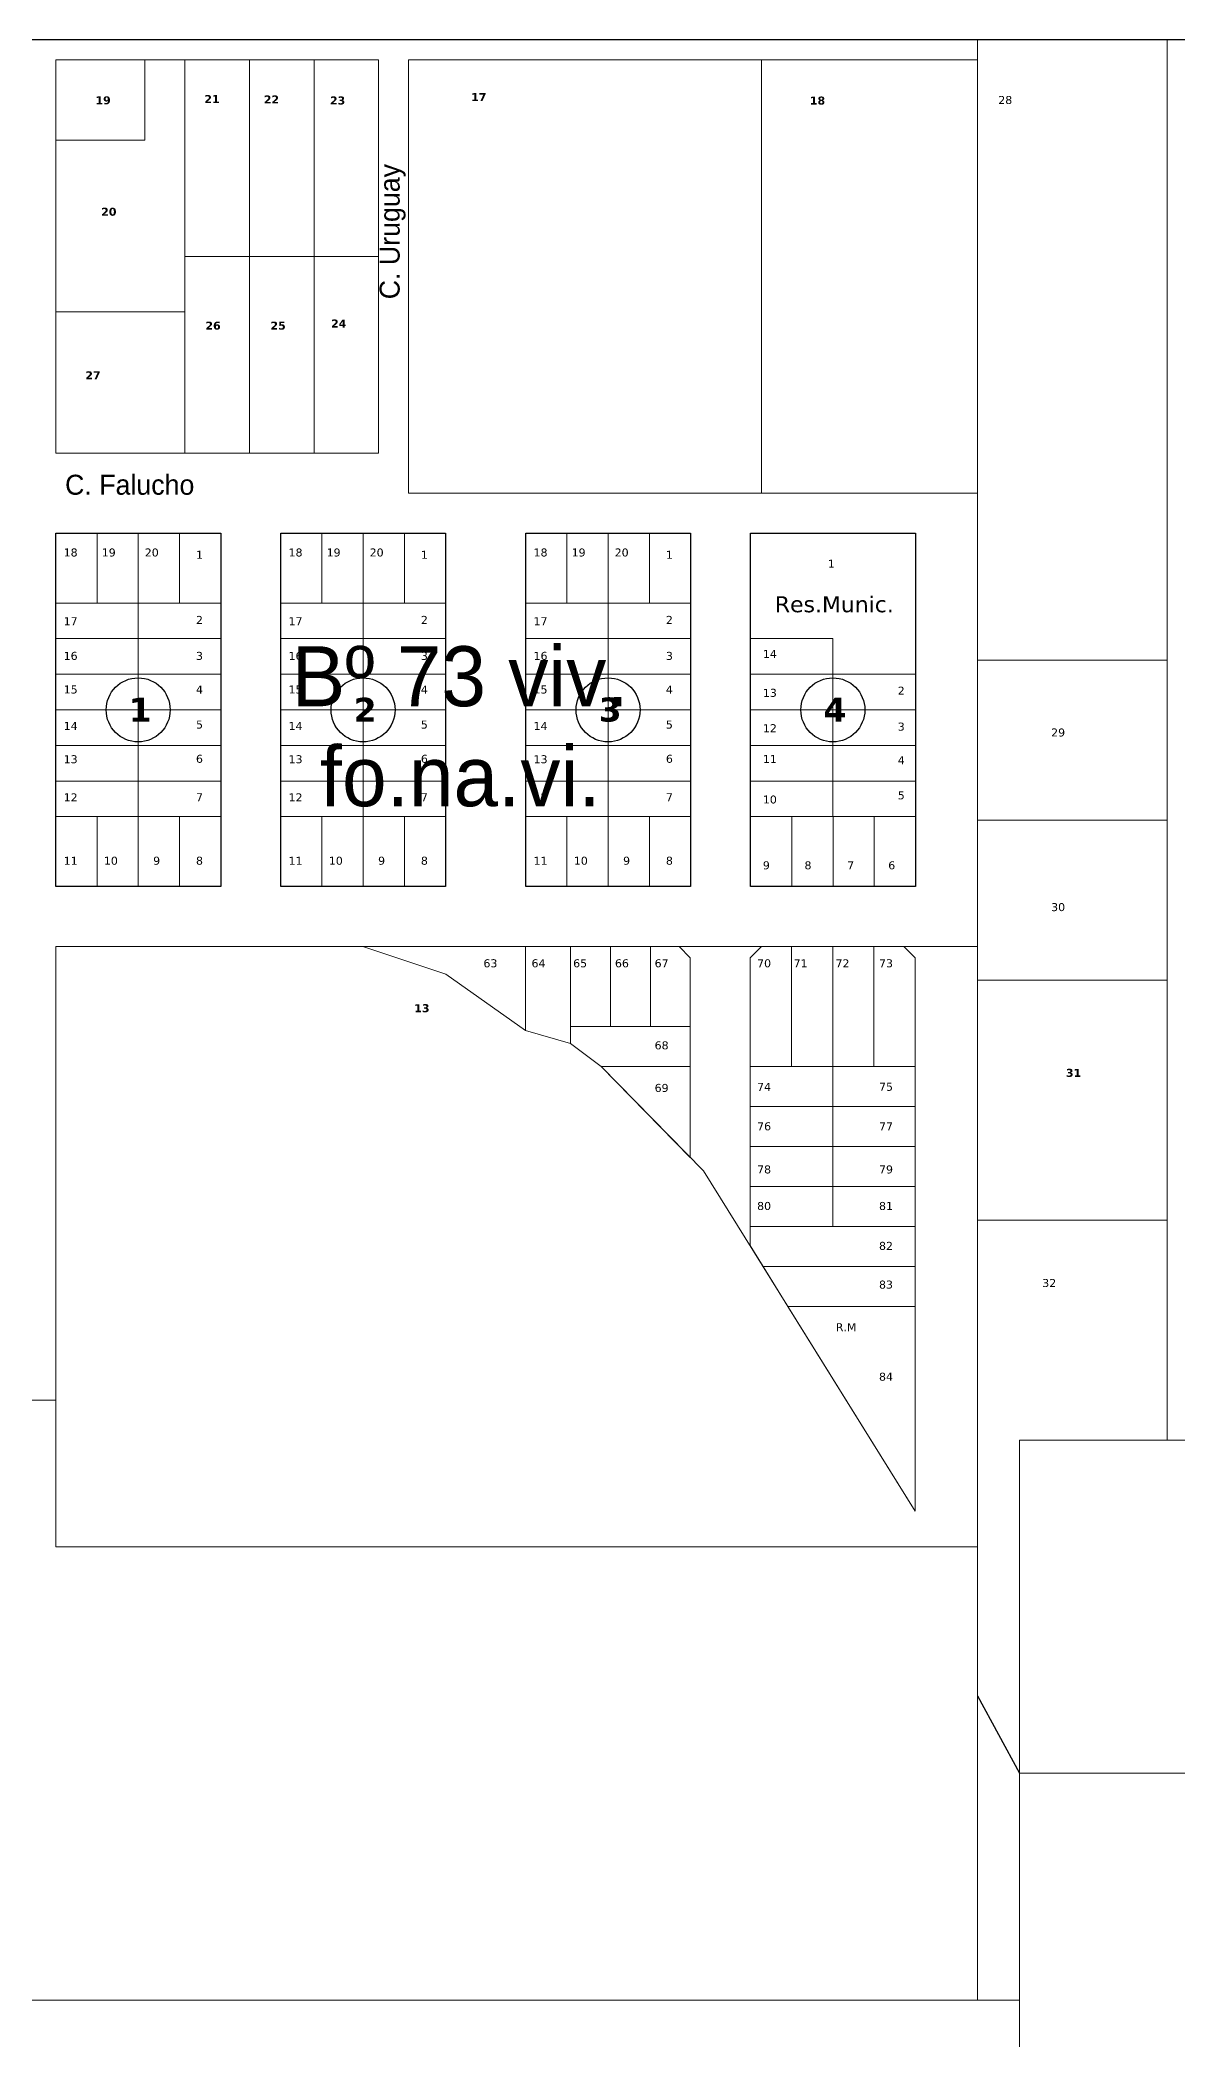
# Model space of a CAD drawing. Header units: millimetres. Extents: x 0 to 6558, y 60 to 10727.
# Drawn here: x 1445 to 1729.4, y 5895.1 to 6395.1 of the extents above; entities that cross this region are included whole.
import ezdxf

# ---------------------------------------------------------------- set-up
doc = ezdxf.new("R2010")
doc.units = ezdxf.units.MM
for name, color, linetype, lineweight in [('0 NOMBRE DE BARRIOS', 251, 'Continuous', 35), ('0 N° DE PARCELA', 255, 'Continuous', 25), ('0 SIG - PARCELAS', 252, 'Continuous', 18)]:
    doc.layers.add(name, color=color, linetype=linetype, lineweight=lineweight)
for name, color, linetype in [('0 NOMBRE DE CALLES', 255, 'Continuous'), ('0 N° DE MANZANA', 255, 'Continuous'), ('0 SIG - CHACRAS', 253, 'Continuous'), ('0 SIG - MANZANAS', 253, 'Continuous'), ('linea de rivera', 9, 'Continuous')]:
    doc.layers.add(name, color=color, linetype=linetype)
doc.styles.get("Standard").update_dxf_attribs({"font": 'arial.ttf'})
doc.styles.add('STYLE1', font='arial.ttf')

msp = doc.modelspace()

# ---------------------------------------------------------------- linework, layer by layer
at = {"layer": '0 N° DE MANZANA'}
for centre in [(1469.579, 6227.645), (1525.829, 6227.645), (1587.109, 6227.645), (1643.329, 6227.645)]:
    msp.add_circle(centre, 8, dxfattribs=at)
at = {"layer": '0 SIG - CHACRAS'}
msp.add_lwpolyline([(1199.979, 5415.105), (2179.979, 5415.105), (2179.979, 6395.105), (1199.979, 6395.105)], close=True, dxfattribs=at)
at = {"layer": '0 SIG - MANZANAS'}
for points in [[(1448.979, 6271.775), (1490.229, 6271.775), (1490.229, 6183.445), (1448.979, 6183.445)], [(1505.229, 6271.775), (1546.479, 6271.775), (1546.479, 6183.445), (1505.229, 6183.445)], [(1566.509, 6271.775), (1607.759, 6271.775), (1607.759, 6183.445), (1566.509, 6183.445)], [(1622.729, 6271.775), (1664.004, 6271.775), (1663.979, 6183.445), (1622.729, 6183.445)]]:
    msp.add_lwpolyline(points, close=True, dxfattribs=at)
at = {"layer": '0 SIG - PARCELAS'}
for p, q in [((1525.803, 6168.445), (1546.546, 6161.599)), ((1566.433, 6147.445), (1546.546, 6161.599)), ((1577.683, 6144.255), (1566.433, 6147.445)), ((1585.383, 6138.445), (1577.683, 6144.255)), ((1610.96, 6112.443), (1585.383, 6138.445)), ((1663.903, 6027.335), (1610.96, 6112.443)), ((1689.979, 6045.105), (1689.979, 5961.815)), ((1689.979, 5961.815), (1689.979, 5961.825))]:
    msp.add_line(p, q, dxfattribs=at)
for points in [[(1679.479, 6395.105), (1726.979, 6395.105), (1726.979, 6240.105), (1679.479, 6240.105)], [(1679.479, 6240.105), (1726.979, 6240.105), (1726.979, 6395.105), (1679.479, 6395.105)], [(1481.269, 6390.105), (1471.269, 6390.105), (1471.269, 6370.105), (1448.979, 6370.105), (1448.979, 6327.135), (1481.269, 6327.135)], [(1471.269, 6370.105), (1448.979, 6370.105), (1448.979, 6390.105), (1471.269, 6390.105)], [(1497.419, 6340.945), (1481.269, 6340.945), (1481.269, 6390.105), (1497.419, 6390.105)], [(1513.569, 6390.105), (1497.419, 6390.105), (1497.419, 6340.945), (1513.569, 6340.945)], [(1529.719, 6390.105), (1513.569, 6390.105), (1513.569, 6340.945), (1529.719, 6340.945)], [(1625.459, 6281.775), (1537.219, 6281.775), (1537.219, 6390.105), (1625.459, 6390.105)], [(1679.479, 6390.105), (1625.459, 6390.105), (1625.459, 6281.775), (1679.479, 6281.775)], [(1481.269, 6340.945), (1497.419, 6340.945), (1497.419, 6291.775), (1481.269, 6291.775)], [(1497.419, 6291.775), (1513.569, 6291.775), (1513.569, 6340.945), (1497.419, 6340.945)], [(1513.569, 6340.945), (1529.719, 6340.945), (1529.719, 6291.775), (1513.569, 6291.775)], [(1448.979, 6327.135), (1481.269, 6327.135), (1481.269, 6291.775), (1448.979, 6291.775)], [(1448.979, 6254.275), (1459.299, 6254.275), (1459.299, 6271.775), (1448.979, 6271.775)], [(1459.299, 6254.275), (1469.619, 6254.275), (1469.619, 6271.775), (1459.299, 6271.775)], [(1469.619, 6254.275), (1479.939, 6254.275), (1479.939, 6271.775), (1469.619, 6271.775)], [(1479.939, 6254.275), (1490.259, 6254.275), (1490.259, 6271.775), (1479.939, 6271.775)], [(1505.229, 6254.275), (1515.549, 6254.275), (1515.549, 6271.775), (1505.229, 6271.775)], [(1515.549, 6254.275), (1525.829, 6254.275), (1525.829, 6271.775), (1515.549, 6271.775)], [(1525.829, 6254.275), (1536.189, 6254.275), (1536.189, 6271.775), (1525.829, 6271.775)], [(1536.189, 6254.275), (1546.479, 6254.275), (1546.479, 6271.775), (1536.189, 6271.775)], [(1566.509, 6254.275), (1576.829, 6254.275), (1576.829, 6271.775), (1566.509, 6271.775)], [(1576.829, 6254.275), (1587.109, 6254.275), (1587.109, 6271.775), (1576.829, 6271.775)], [(1587.109, 6254.275), (1597.469, 6254.275), (1597.469, 6271.775), (1587.109, 6271.775)], [(1597.469, 6254.275), (1607.759, 6254.275), (1607.759, 6271.775), (1597.469, 6271.775)], [(1448.979, 6245.445), (1469.579, 6245.445), (1469.599, 6254.275), (1448.999, 6254.275)], [(1469.579, 6245.445), (1490.229, 6245.445), (1490.229, 6254.275), (1469.579, 6254.275)], [(1505.229, 6245.445), (1525.829, 6245.445), (1525.829, 6254.275), (1505.229, 6254.275)], [(1525.829, 6245.445), (1546.479, 6245.445), (1546.479, 6254.275), (1525.829, 6254.275)], [(1566.509, 6245.445), (1587.109, 6245.445), (1587.109, 6254.275), (1566.509, 6254.275)], [(1587.109, 6245.445), (1607.759, 6245.445), (1607.759, 6254.275), (1587.109, 6254.275)], [(1448.979, 6236.545), (1469.579, 6236.545), (1469.579, 6245.445), (1448.979, 6245.445)], [(1469.579, 6236.545), (1490.229, 6236.545), (1490.229, 6245.445), (1469.579, 6245.445)], [(1505.229, 6236.545), (1525.829, 6236.545), (1525.829, 6245.445), (1505.229, 6245.445)], [(1525.829, 6236.545), (1546.479, 6236.545), (1546.479, 6245.445), (1525.829, 6245.445)], [(1566.509, 6236.545), (1587.109, 6236.545), (1587.109, 6245.445), (1566.509, 6245.445)], [(1587.109, 6236.545), (1607.759, 6236.545), (1607.759, 6245.445), (1587.109, 6245.445)], [(1622.729, 6236.545), (1643.329, 6236.545), (1643.329, 6245.445), (1622.729, 6245.445)], [(1726.979, 6240.105), (1679.479, 6240.105), (1679.479, 6200.105), (1726.979, 6200.105)], [(1679.479, 6200.105), (1726.979, 6200.105), (1726.979, 6240.105), (1679.479, 6240.105)], [(1448.979, 6227.645), (1469.579, 6227.645), (1469.579, 6236.545), (1448.979, 6236.545)], [(1469.579, 6227.645), (1490.229, 6227.645), (1490.229, 6236.545), (1469.579, 6236.545)], [(1505.229, 6227.645), (1525.829, 6227.645), (1525.829, 6236.545), (1505.229, 6236.545)], [(1525.829, 6227.645), (1546.479, 6227.645), (1546.479, 6236.545), (1525.829, 6236.545)], [(1566.509, 6227.645), (1587.109, 6227.645), (1587.109, 6236.545), (1566.509, 6236.545)], [(1587.109, 6227.645), (1607.759, 6227.645), (1607.759, 6236.545), (1587.109, 6236.545)], [(1622.729, 6227.645), (1643.329, 6227.645), (1643.329, 6236.545), (1622.729, 6236.545)], [(1643.329, 6227.645), (1663.979, 6227.645), (1663.994, 6236.545), (1643.329, 6236.545)], [(1448.979, 6218.745), (1469.579, 6218.745), (1469.579, 6227.645), (1448.979, 6227.645)], [(1469.579, 6218.745), (1490.229, 6218.745), (1490.229, 6227.645), (1469.579, 6227.645)], [(1505.229, 6218.745), (1525.829, 6218.745), (1525.829, 6227.645), (1505.229, 6227.645)], [(1525.829, 6218.745), (1546.479, 6218.745), (1546.479, 6227.645), (1525.829, 6227.645)], [(1566.509, 6218.745), (1587.109, 6218.745), (1587.109, 6227.645), (1566.509, 6227.645)], [(1587.109, 6218.745), (1607.759, 6218.745), (1607.759, 6227.645), (1587.109, 6227.645)], [(1622.729, 6218.745), (1643.329, 6218.745), (1643.329, 6227.645), (1622.729, 6227.645)], [(1643.329, 6218.745), (1663.979, 6218.745), (1663.979, 6227.645), (1643.329, 6227.645)], [(1448.979, 6209.845), (1469.579, 6209.845), (1469.579, 6218.745), (1448.979, 6218.745)], [(1469.579, 6209.845), (1490.229, 6209.845), (1490.229, 6218.745), (1469.579, 6218.745)], [(1505.229, 6209.845), (1525.829, 6209.845), (1525.829, 6218.745), (1505.229, 6218.745)], [(1525.829, 6209.845), (1546.479, 6209.845), (1546.479, 6218.745), (1525.829, 6218.745)], [(1566.509, 6209.845), (1587.109, 6209.845), (1587.109, 6218.745), (1566.509, 6218.745)], [(1587.109, 6209.845), (1607.759, 6209.845), (1607.759, 6218.745), (1587.109, 6218.745)], [(1622.729, 6209.845), (1643.329, 6209.845), (1643.329, 6218.745), (1622.729, 6218.745)], [(1643.329, 6209.845), (1663.979, 6209.845), (1663.979, 6218.745), (1643.329, 6218.745)], [(1448.979, 6200.945), (1469.579, 6200.945), (1469.579, 6209.845), (1448.979, 6209.845)], [(1469.579, 6200.945), (1490.229, 6200.945), (1490.229, 6209.845), (1469.579, 6209.845)], [(1505.229, 6200.945), (1525.829, 6200.945), (1525.829, 6209.845), (1505.229, 6209.845)], [(1525.829, 6200.945), (1546.479, 6200.945), (1546.479, 6209.845), (1525.829, 6209.845)], [(1566.509, 6200.945), (1587.109, 6200.945), (1587.109, 6209.845), (1566.509, 6209.845)], [(1587.109, 6200.945), (1607.759, 6200.945), (1607.759, 6209.845), (1587.109, 6209.845)], [(1622.729, 6200.945), (1643.329, 6200.945), (1643.329, 6209.845), (1622.729, 6209.845)], [(1643.329, 6200.945), (1663.979, 6200.945), (1663.979, 6209.845), (1643.329, 6209.845)], [(1448.979, 6183.445), (1459.299, 6183.445), (1459.299, 6200.945), (1448.979, 6200.945)], [(1459.299, 6183.445), (1469.619, 6183.445), (1469.619, 6200.945), (1459.299, 6200.945)], [(1469.619, 6183.445), (1479.939, 6183.445), (1479.939, 6200.945), (1469.619, 6200.945)], [(1479.939, 6183.445), (1490.229, 6183.445), (1490.229, 6200.945), (1479.939, 6200.945)], [(1505.229, 6183.445), (1515.549, 6183.445), (1515.549, 6200.945), (1505.229, 6200.945)], [(1515.549, 6183.445), (1525.869, 6183.445), (1525.869, 6200.945), (1515.549, 6200.945)], [(1525.869, 6183.445), (1536.189, 6183.445), (1536.189, 6200.945), (1525.869, 6200.945)], [(1536.189, 6183.445), (1546.479, 6183.445), (1546.479, 6200.945), (1536.189, 6200.945)], [(1566.509, 6183.445), (1576.829, 6183.445), (1576.829, 6200.945), (1566.509, 6200.945)], [(1576.829, 6183.445), (1587.149, 6183.445), (1587.149, 6200.945), (1576.829, 6200.945)], [(1587.149, 6183.445), (1597.469, 6183.445), (1597.469, 6200.945), (1587.149, 6200.945)], [(1597.469, 6183.445), (1607.759, 6183.445), (1607.759, 6200.945), (1597.469, 6200.945)], [(1622.729, 6183.445), (1633.049, 6183.445), (1633.049, 6200.945), (1622.729, 6200.945)], [(1633.049, 6183.445), (1643.369, 6183.445), (1643.369, 6200.945), (1633.049, 6200.945)], [(1643.369, 6183.445), (1653.689, 6183.445), (1653.689, 6200.945), (1643.369, 6200.945)], [(1653.689, 6183.445), (1664.009, 6183.445), (1664.009, 6200.945), (1653.689, 6200.945)], [(1679.479, 6200.105), (1726.979, 6200.105), (1726.979, 6160.105), (1679.479, 6160.105)], [(1679.479, 6160.105), (1726.979, 6160.105), (1726.979, 6200.105), (1679.479, 6200.105)], [(1448.979, 6168.445), (1679.479, 6168.445), (1679.479, 6018.445), (1448.979, 6018.445)], [(1525.803, 6168.445), (1566.433, 6168.445), (1566.433, 6147.445), (1546.546, 6161.599)], [(1566.433, 6168.445), (1577.683, 6168.445), (1577.683, 6144.255), (1566.433, 6147.445)], [(1577.683, 6168.445), (1587.683, 6168.445), (1587.683, 6148.445), (1577.683, 6148.445)], [(1587.683, 6168.445), (1597.683, 6168.445), (1597.683, 6148.445), (1587.683, 6148.445)], [(1597.683, 6168.445), (1604.853, 6168.445), (1607.683, 6165.615), (1607.683, 6148.445), (1597.683, 6148.445)], [(1622.623, 6165.615), (1625.453, 6168.445), (1632.973, 6168.445), (1632.973, 6138.445), (1622.623, 6138.445)], [(1632.973, 6168.445), (1643.283, 6168.445), (1643.283, 6138.445), (1632.973, 6138.445)], [(1643.283, 6168.445), (1653.593, 6168.445), (1653.593, 6138.445), (1643.283, 6138.445)], [(1653.593, 6168.445), (1661.073, 6168.445), (1663.903, 6165.615), (1663.903, 6138.445), (1653.593, 6138.445)], [(1726.979, 6160.105), (1679.479, 6160.105), (1679.479, 6100.105), (1726.979, 6100.105)], [(1679.479, 6100.105), (1726.979, 6100.105), (1726.979, 6160.105), (1679.479, 6160.105)], [(1577.683, 6148.445), (1607.683, 6148.445), (1607.683, 6138.445), (1585.383, 6138.445), (1577.683, 6144.255)], [(1585.383, 6138.445), (1607.683, 6138.445), (1607.683, 6115.775)], [(1622.623, 6138.445), (1643.283, 6138.445), (1643.283, 6128.445), (1622.623, 6128.445)], [(1643.283, 6138.445), (1663.903, 6138.445), (1663.903, 6128.445), (1643.283, 6128.445)], [(1622.623, 6128.445), (1643.283, 6128.445), (1643.283, 6118.445), (1622.623, 6118.445)], [(1643.283, 6128.445), (1663.903, 6128.445), (1663.903, 6118.445), (1643.283, 6118.445)], [(1622.623, 6118.445), (1643.283, 6118.445), (1643.283, 6108.445), (1622.623, 6108.445)], [(1643.283, 6118.445), (1663.903, 6118.445), (1663.903, 6108.445), (1643.283, 6108.445)], [(1622.623, 6108.445), (1643.283, 6108.445), (1643.283, 6098.445), (1622.623, 6098.445)], [(1643.283, 6108.445), (1663.903, 6108.445), (1663.903, 6098.445), (1643.283, 6098.445)], [(1679.479, 6100.105), (1679.479, 5905.105), (1689.979, 5905.105), (1689.979, 6045.105), (1726.979, 6045.105), (1726.979, 6100.105)], [(1622.623, 6098.445), (1663.903, 6098.445), (1663.903, 6088.445), (1625.889, 6088.445), (1622.623, 6093.695)], [(1625.889, 6088.445), (1663.903, 6088.445), (1663.903, 6078.445), (1632.109, 6078.445)], [(1632.109, 6078.445), (1663.903, 6078.445), (1663.903, 6027.335)]]:
    msp.add_lwpolyline(points, close=True, dxfattribs=at)
for points in [[(1689.979, 5519.831), (2179.979, 5734.271), (2179.979, 6395.105), (1886.479, 6395.105), (1886.479, 5905.105), (1768.479, 5905.105), (1768.479, 5961.805), (1689.979, 5961.805), (1689.979, 5905.105), (1689.979, 5519.831)], [(1689.979, 6045.105), (1689.979, 5961.805), (1768.479, 5961.805), (1768.479, 5905.105), (1886.479, 5905.105), (1886.479, 6395.105), (1789.479, 6395.105), (1789.479, 6045.105), (1689.979, 6045.105), (1689.979, 5961.815)], [(1622.729, 6271.775), (1622.729, 6245.445), (1643.329, 6245.445), (1643.329, 6236.545), (1663.994, 6236.545), (1664.004, 6271.775), (1622.729, 6271.775)], [(1663.994, 6236.545), (1664.004, 6271.775), (1622.729, 6271.775), (1622.729, 6245.445), (1643.329, 6245.445), (1643.329, 6236.545), (1663.994, 6236.545)], [(1249.979, 5975.105), (1199.979, 5975.105), (1199.979, 5905.105), (1679.479, 5905.105), (1679.479, 6018.445), (1448.979, 6018.445), (1448.979, 6055.105), (1373.979, 6055.105), (1373.979, 5925.105), (1249.979, 5925.105), (1249.979, 5975.105)], [(1199.979, 5905.105), (1689.979, 5905.105), (1689.979, 5519.831), (1450.679, 5415.105), (1199.979, 5415.105), (1199.979, 5905.105), (1689.979, 5905.105)]]:
    msp.add_lwpolyline(points, dxfattribs=at)
at = {"layer": 'linea de rivera'}
msp.add_lwpolyline([(1679.479, 5981.175), (1689.979, 5961.815)], dxfattribs=at)

# ---------------------------------------------------------------- texts
at = {"layer": '0 NOMBRE DE BARRIOS', "linetype": 'Continuous', "lineweight": 25, "insert": (1550.121, 6223.439), "char_height": 15, "width": 338.88889, "attachment_point": 5}
msp.add_mtext('{\\fBankGothic Lt BT|b0|i0|c0|p34;Bº 73 viv. \\Pfo.na.vi.}', dxfattribs=at)
at = {"layer": '0 NOMBRE DE CALLES', "insert": (1533.236, 6330.289), "char_height": 5, "width": 783.33333, "attachment_point": 4, "rotation": 90}
msp.add_mtext('\\pt10;{\\fBankGothic Lt BT|b0|i0|c0|p34;C. Uruguay}', dxfattribs=at)
at = {"layer": '0 NOMBRE DE CALLES', "insert": (1451.303, 6283.886), "char_height": 5, "width": 783.33333, "attachment_point": 4}
msp.add_mtext('\\pt10;{\\fBankGothic Lt BT|b0|i0|c0|p34;C. Falucho}', dxfattribs=at)
at = {"layer": '0 NOMBRE DE CALLES', "color": 4, "linetype": 'Continuous', "insert": (1628.814, 6254.009), "char_height": 4, "width": 391.66667, "attachment_point": 4}
msp.add_mtext('\\pt8;{\\fVerdana|b0|i0|c0|p34;\\C7;Res.Munic.}', dxfattribs=at)
at = {"layer": '0 N° DE MANZANA', "char_height": 6, "width": 340.40027, "attachment_point": 4}
for s, insert in [('{\\fVerdana|b1|i0|c0|p34;1}', (1467.235, 6227.661)), ('{\\fVerdana|b1|i0|c0|p34;2}', (1523.485, 6227.661)), ('{\\fVerdana|b1|i0|c0|p34;3}', (1584.765, 6227.661)), ('{\\fVerdana|b1|i0|c0|p34;4}', (1640.985, 6227.661))]:
    msp.add_mtext(s, dxfattribs=dict(at, insert=insert))
at = {"layer": '0 N° DE PARCELA', "char_height": 2, "attachment_point": 4, "style": 'STYLE1'}
for s, insert in [('{\\fVerdana|b1|i0|c0|p34;19}', (1458.903, 6380.014)), ('{\\fVerdana|b1|i0|c0|p34;21}', (1486.129, 6380.351)), ('{\\fVerdana|b1|i0|c0|p34;22}', (1501.013, 6380.244)), ('{\\fVerdana|b1|i0|c0|p34;23}', (1517.551, 6379.964)), ('{\\fVerdana|b1|i0|c0|p34;17}', (1552.859, 6380.837)), ('{\\fVerdana|b1|i0|c0|p34;18}', (1637.583, 6379.943)), ('{\\fVerdana|b0|i0|c0|p34;28}', (1684.704, 6380.091)), ('{\\fVerdana|b1|i0|c0|p34;20}', (1460.334, 6352.149)), ('{\\fVerdana|b1|i0|c0|p34;24}', (1517.827, 6324.227)), ('{\\fVerdana|b1|i0|c0|p34;26}', (1486.404, 6323.676)), ('{\\fVerdana|b1|i0|c0|p34;25}', (1502.667, 6323.676)), ('{\\fVerdana|b1|i0|c0|p34;27}', (1456.36, 6311.283)), ('{\\fVerdana|b0|i0|c0|p34;18}', (1450.949, 6266.969)), ('{\\fVerdana|b0|i0|c0|p34;19}', (1460.469, 6266.969)), ('{\\fVerdana|b0|i0|c0|p34;20}', (1471.232, 6266.969)), ('{\\fVerdana|b0|i0|c0|p34;1}', (1484.043, 6266.417)), ('{\\fVerdana|b0|i0|c0|p34;18}', (1507.199, 6266.969)), ('{\\fVerdana|b0|i0|c0|p34;19}', (1516.719, 6266.969)), ('{\\fVerdana|b0|i0|c0|p34;20}', (1527.482, 6266.969)), ('{\\fVerdana|b0|i0|c0|p34;1}', (1540.293, 6266.417)), ('{\\fVerdana|b0|i0|c0|p34;18}', (1568.479, 6266.969)), ('{\\fVerdana|b0|i0|c0|p34;19}', (1577.999, 6266.969)), ('{\\fVerdana|b0|i0|c0|p34;20}', (1588.762, 6266.969)), ('{\\fVerdana|b0|i0|c0|p34;1}', (1601.573, 6266.417)), ('{\\fVerdana|b0|i0|c0|p34;1}', (1642.079, 6264.186)), ('{\\fVerdana|b0|i0|c0|p34;17}', (1450.949, 6249.81)), ('{\\fVerdana|b0|i0|c0|p34;2}', (1484.043, 6250.124)), ('{\\fVerdana|b0|i0|c0|p34;17}', (1507.199, 6249.81)), ('{\\fVerdana|b0|i0|c0|p34;2}', (1540.293, 6250.124)), ('{\\fVerdana|b0|i0|c0|p34;17}', (1568.479, 6249.81)), ('{\\fVerdana|b0|i0|c0|p34;2}', (1601.573, 6250.124)), ('{\\fVerdana|b0|i0|c0|p34;16}', (1450.949, 6241.125)), ('{\\fVerdana|b0|i0|c0|p34;3}', (1484.043, 6241.111)), ('{\\fVerdana|b0|i0|c0|p34;16}', (1507.199, 6241.125)), ('{\\fVerdana|b0|i0|c0|p34;3}', (1540.293, 6241.111)), ('{\\fVerdana|b0|i0|c0|p34;16}', (1568.479, 6241.125)), ('{\\fVerdana|b0|i0|c0|p34;3}', (1601.573, 6241.111)), ('{\\fVerdana|b0|i0|c0|p34;14}', (1625.827, 6241.621)), ('{\\fVerdana|b0|i0|c0|p34;15}', (1450.949, 6232.716)), ('{\\fVerdana|b0|i0|c0|p34;4}', (1484.043, 6232.727)), ('{\\fVerdana|b0|i0|c0|p34;15}', (1507.199, 6232.716)), ('{\\fVerdana|b0|i0|c0|p34;4}', (1540.293, 6232.727)), ('{\\fVerdana|b0|i0|c0|p34;15}', (1568.479, 6232.716)), ('{\\fVerdana|b0|i0|c0|p34;4}', (1601.573, 6232.727)), ('{\\fVerdana|b0|i0|c0|p34;13}', (1625.827, 6231.879)), ('{\\fVerdana|b0|i0|c0|p34;2}', (1659.559, 6232.443)), ('{\\fVerdana|b0|i0|c0|p34;5}', (1484.043, 6223.945)), ('{\\fVerdana|b0|i0|c0|p34;5}', (1540.293, 6223.945)), ('{\\fVerdana|b0|i0|c0|p34;5}', (1601.573, 6223.945)), ('{\\fVerdana|b0|i0|c0|p34;14}', (1450.949, 6223.617)), ('{\\fVerdana|b0|i0|c0|p34;14}', (1507.199, 6223.617)), ('{\\fVerdana|b0|i0|c0|p34;14}', (1568.479, 6223.617)), ('{\\fVerdana|b0|i0|c0|p34;12}', (1625.827, 6223.058)), ('{\\fVerdana|b0|i0|c0|p34;3}', (1659.559, 6223.43)), ('{\\fVerdana|b0|i0|c0|p34;29}', (1697.923, 6221.969)), ('{\\fVerdana|b0|i0|c0|p34;13}', (1450.949, 6215.28)), ('{\\fVerdana|b0|i0|c0|p34;6}', (1484.043, 6215.394)), ('{\\fVerdana|b0|i0|c0|p34;13}', (1507.199, 6215.28)), ('{\\fVerdana|b0|i0|c0|p34;6}', (1540.293, 6215.394)), ('{\\fVerdana|b0|i0|c0|p34;13}', (1568.479, 6215.28)), ('{\\fVerdana|b0|i0|c0|p34;6}', (1601.573, 6215.394)), ('{\\fVerdana|b0|i0|c0|p34;11}', (1625.827, 6215.354)), ('{\\fVerdana|b0|i0|c0|p34;4}', (1659.559, 6215.046)), ('{\\fVerdana|b0|i0|c0|p34;12}', (1450.949, 6205.767)), ('{\\fVerdana|b0|i0|c0|p34;7}', (1484.043, 6205.803)), ('{\\fVerdana|b0|i0|c0|p34;12}', (1507.199, 6205.767)), ('{\\fVerdana|b0|i0|c0|p34;7}', (1540.293, 6205.803)), ('{\\fVerdana|b0|i0|c0|p34;12}', (1568.479, 6205.767)), ('{\\fVerdana|b0|i0|c0|p34;7}', (1601.573, 6205.803)), ('{\\fVerdana|b0|i0|c0|p34;10}', (1625.827, 6205.217)), ('{\\fVerdana|b0|i0|c0|p34;5}', (1659.559, 6206.264)), ('{\\fVerdana|b0|i0|c0|p34;11}', (1450.949, 6189.913)), ('{\\fVerdana|b0|i0|c0|p34;10}', (1461.016, 6189.913)), ('{\\fVerdana|b0|i0|c0|p34;9}', (1473.333, 6189.913)), ('{\\fVerdana|b0|i0|c0|p34;8}', (1484.043, 6189.913)), ('{\\fVerdana|b0|i0|c0|p34;11}', (1507.199, 6189.913)), ('{\\fVerdana|b0|i0|c0|p34;10}', (1517.266, 6189.913)), ('{\\fVerdana|b0|i0|c0|p34;9}', (1529.583, 6189.913)), ('{\\fVerdana|b0|i0|c0|p34;8}', (1540.293, 6189.913)), ('{\\fVerdana|b0|i0|c0|p34;11}', (1568.479, 6189.913)), ('{\\fVerdana|b0|i0|c0|p34;10}', (1578.546, 6189.913)), ('{\\fVerdana|b0|i0|c0|p34;9}', (1590.863, 6189.913)), ('{\\fVerdana|b0|i0|c0|p34;8}', (1601.573, 6189.913)), ('{\\fVerdana|b0|i0|c0|p34;9}', (1625.827, 6188.761)), ('{\\fVerdana|b0|i0|c0|p34;8}', (1636.237, 6188.761)), ('{\\fVerdana|b0|i0|c0|p34;7}', (1646.91, 6188.761)), ('{\\fVerdana|b0|i0|c0|p34;6}', (1657.187, 6188.761)), ('{\\fVerdana|b0|i0|c0|p34;30}', (1697.923, 6178.313)), ('{\\fVerdana|b0|i0|c0|p34;63}', (1555.935, 6164.27)), ('{\\fVerdana|b0|i0|c0|p34;64}', (1567.964, 6164.27)), ('{\\fVerdana|b0|i0|c0|p34;65}', (1578.369, 6164.27)), ('{\\fVerdana|b0|i0|c0|p34;66}', (1588.833, 6164.27)), ('{\\fVerdana|b0|i0|c0|p34;67}', (1598.757, 6164.27)), ('{\\fVerdana|b0|i0|c0|p34;70}', (1624.383, 6164.27)), ('{\\fVerdana|b0|i0|c0|p34;71}', (1633.515, 6164.27)), ('{\\fVerdana|b0|i0|c0|p34;72}', (1643.998, 6164.27)), ('{\\fVerdana|b0|i0|c0|p34;73}', (1654.878, 6164.27)), ('{\\fVerdana|b1|i0|c0|p34;13}', (1538.629, 6153.045)), ('{\\fVerdana|b0|i0|c0|p34;68}', (1598.757, 6143.756)), ('{\\fVerdana|b1|i0|c0|p34;31}', (1701.625, 6136.877)), ('{\\fVerdana|b0|i0|c0|p34;69}', (1598.757, 6133.112)), ('{\\fVerdana|b0|i0|c0|p34;74}', (1624.383, 6133.397)), ('{\\fVerdana|b0|i0|c0|p34;75}', (1654.874, 6133.397)), ('{\\fVerdana|b0|i0|c0|p34;76}', (1624.383, 6123.515)), ('{\\fVerdana|b0|i0|c0|p34;77}', (1654.874, 6123.515)), ('{\\fVerdana|b0|i0|c0|p34;78}', (1624.383, 6112.734)), ('{\\fVerdana|b0|i0|c0|p34;79}', (1654.874, 6112.734)), ('{\\fVerdana|b0|i0|c0|p34;80}', (1624.383, 6103.601)), ('{\\fVerdana|b0|i0|c0|p34;81}', (1654.874, 6103.601)), ('{\\fVerdana|b0|i0|c0|p34;82}', (1654.874, 6093.619)), ('{\\fVerdana|b0|i0|c0|p34;83}', (1654.874, 6083.943)), ('{\\fVerdana|b0|i0|c0|p34;32}', (1695.701, 6084.342)), ('{\\fVerdana|b0|i0|c0|p34;R.M}', (1644.056, 6073.319)), ('{\\fVerdana|b0|i0|c0|p34;84}', (1654.874, 6060.917))]:
    msp.add_mtext(s, dxfattribs=dict(at, insert=insert))

doc.saveas('drawing.dxf')
